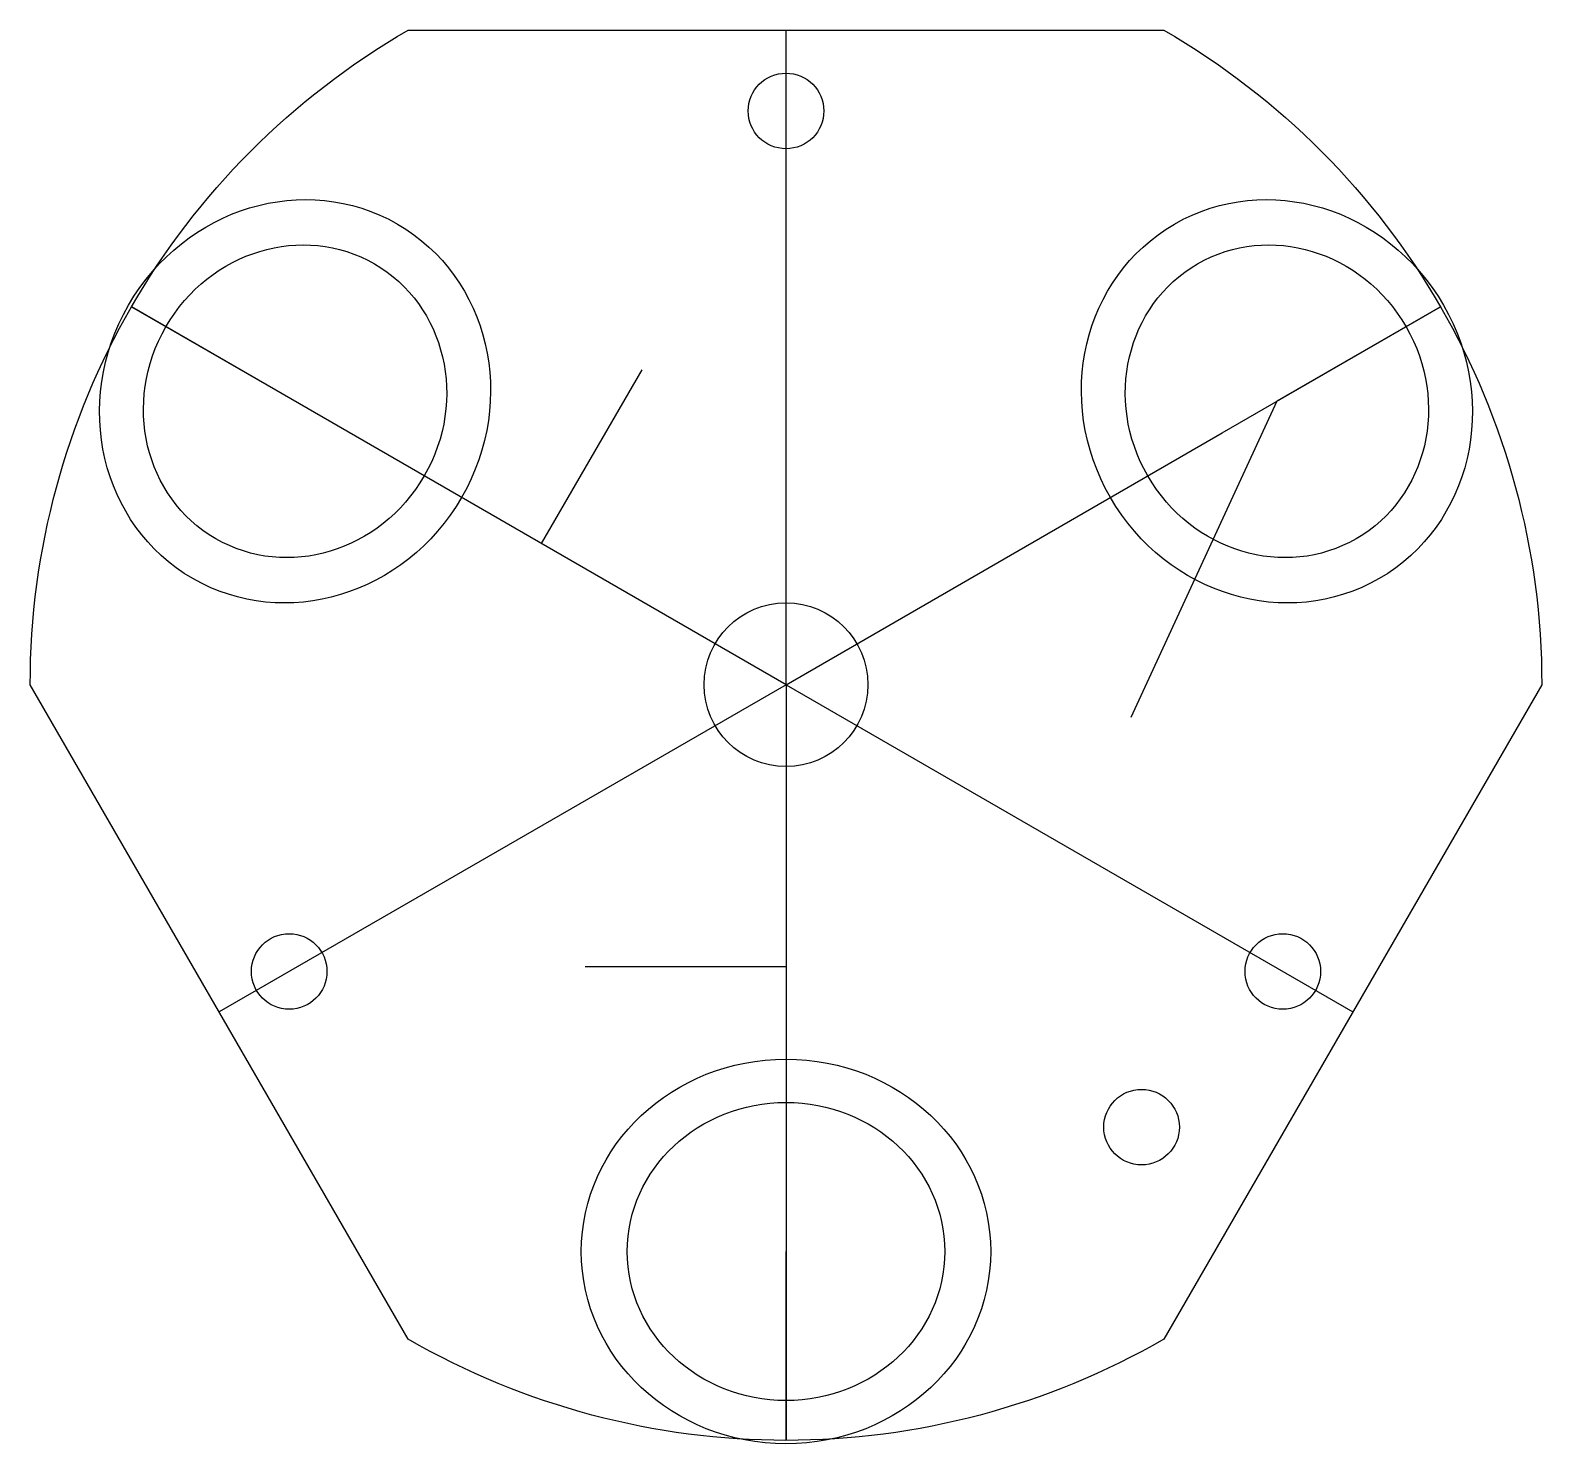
# Model space of a CAD drawing. Header units: millimetres. Extents: x -60 to 60, y -60 to 52.
import ezdxf

# ---------------------------------------------------------------- set-up
doc = ezdxf.new("R2010")
doc.units = ezdxf.units.MM
doc.layers.get('0').update_dxf_attribs({"linetype": 'CONTINUOUS'})

msp = doc.modelspace()

# ---------------------------------------------------------------- linework, layer by layer
for p, q in [((0, 0), (0, 51.96)), ((0, 0), (0, 51.96)), ((0, 0), (-51.96, 30)), ((-51.96, 30), (-38.97, 22.5)), ((34.64, 20), (51.96, 30)), ((51.96, 30), (38.97, 22.5)), ((34.64, 20), (49.22, 28.42, 4.31)), ((-19.4, 11.2), (-11.43, 25)), ((38.97, 22.5), (27.37, -2.6)), ((0, 0), (34.64, 20)), ((0, 0), (-45, -25.98)), ((0, 0), (0, -60)), ((0, 0), (45, -25.98)), ((0, -22.4), (-15.94, -22.4)), ((0, -60), (0, -45))]:
    msp.add_line(p, q)
msp.add_lwpolyline([(-30, 51.96), (30, 51.96, -0.267949), (60, 0), (30, -51.96, -0.267949), (-30, -51.96), (-60, 0, -0.267949)], format="xyb", close=True)
for centre, radius in [((0, 45.55), 3), ((0, 0), 6.5), ((-39.44, -22.77), 3), ((39.44, -22.77), 3), ((28.23, -35.13), 3)]:
    msp.add_circle(centre, radius)
at = {"extrusion": (0.296198, -0.17101, 0.939693)}
for radius in [16.25, 12.6]:
    msp.add_circle((0, 42.29, -15.39), radius, dxfattribs=at)
at = {"extrusion": (-0.296198, -0.17101, 0.939693)}
for radius in [16.25, 12.6]:
    msp.add_circle((0, 42.29, -15.39), radius, dxfattribs=at)
at = {"extrusion": (1.90616e-16, 0.34202, 0.939693)}
for radius in [16.25, 12.6]:
    msp.add_circle((0, 42.29, -15.39), radius, dxfattribs=at)

doc.saveas('drawing.dxf')
